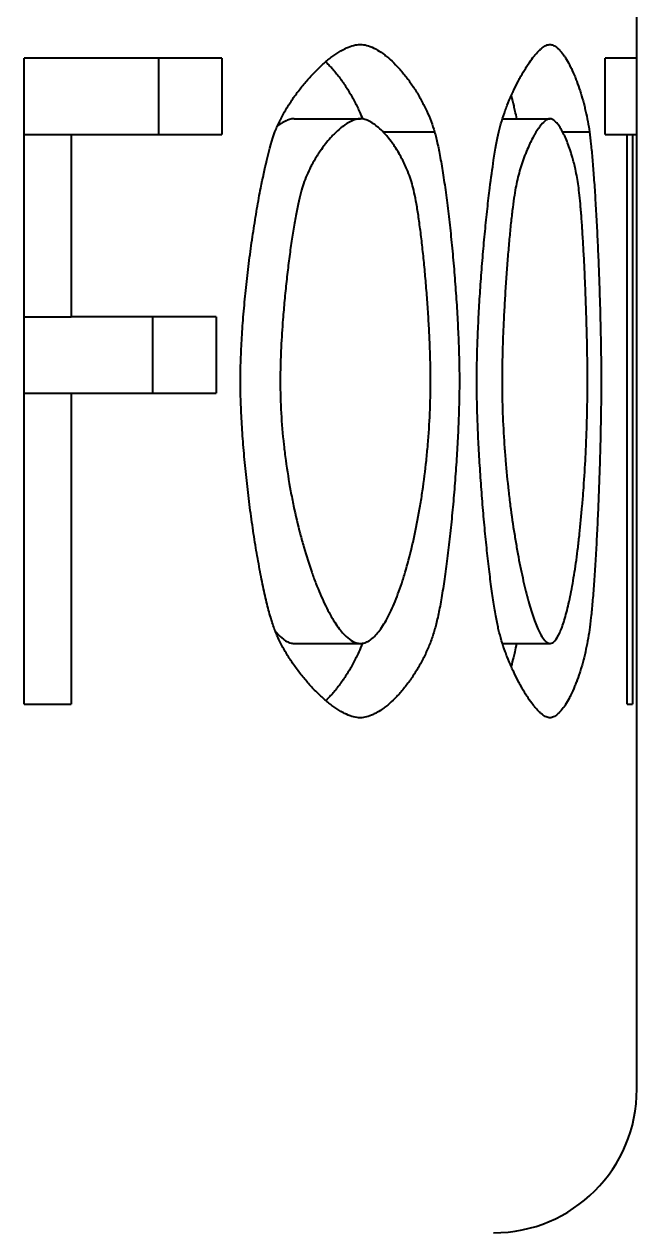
# Model space of a CAD drawing. Header units: millimetres. Extents: x 0 to 51860, y 0 to 5940.
# Drawn here: x 5393.99 to 5402.54, y 3749.37 to 3766.21 of the extents above; entities that cross this region are included whole.
import ezdxf

# ---------------------------------------------------------------- set-up
doc = ezdxf.new("R2010")
doc.units = ezdxf.units.MM
doc.header["$LTSCALE"] = 10
doc.layers.add('가시적인 것(ISO)', color=3, linetype='Continuous', lineweight=40)

msp = doc.modelspace()

# ---------------------------------------------------------------- linework, layer by layer
at = {"layer": '가시적인 것(ISO)'}
for p, q in [((5402.5377, 3765.737), (5402.5377, 3785.3732)), ((5393.9941, 3756.737), (5393.9941, 3765.737)), ((5396.7512, 3765.737), (5393.9941, 3765.737)), ((5395.8663, 3765.737), (5395.8663, 3764.6721)), ((5396.7512, 3765.737), (5396.7512, 3764.6721)), ((5402.0938, 3764.6721), (5402.0938, 3765.737)), ((5402.5377, 3765.737), (5402.0938, 3765.737)), ((5402.5347, 3765.737), (5402.5347, 3764.6721)), ((5402.5377, 3764.6721), (5402.5377, 3765.737)), ((5397.7599, 3764.8909), (5398.6832, 3764.8909)), ((5400.6637, 3764.8909), (5401.3272, 3764.8909)), ((5393.9941, 3764.6721), (5394.6493, 3764.6721)), ((5394.6493, 3764.6721), (5396.7512, 3764.6721)), ((5394.6493, 3764.6721), (5394.6493, 3762.134)), ((5398.9986, 3764.7086), (5399.7176, 3764.7086)), ((5401.5031, 3764.7086), (5401.877, 3764.7086)), ((5402.0938, 3764.6721), (5402.4041, 3764.6721)), ((5402.4041, 3756.737), (5402.4041, 3764.6721)), ((5402.4041, 3764.6721), (5402.477, 3764.6721)), ((5402.477, 3764.6721), (5402.5377, 3764.6721)), ((5402.477, 3764.6721), (5402.477, 3756.737)), ((5402.5377, 3751.3732), (5402.5377, 3764.6721)), ((5393.9941, 3762.134), (5394.6493, 3762.134)), ((5396.6694, 3762.134), (5394.6493, 3762.134)), ((5395.7862, 3762.134), (5395.7862, 3761.0692)), ((5396.6694, 3762.134), (5396.6694, 3761.0692)), ((5393.9941, 3761.0692), (5394.6493, 3761.0692)), ((5394.6493, 3761.0692), (5396.6694, 3761.0692)), ((5394.6493, 3761.0692), (5394.6493, 3756.737)), ((5397.7599, 3757.583), (5398.6832, 3757.583)), ((5400.6638, 3757.583), (5401.3272, 3757.583)), ((5393.9941, 3756.737), (5394.6493, 3756.737)), ((5402.4041, 3756.737), (5402.477, 3756.737))]:
    msp.add_line(p, q, dxfattribs=at)
msp.add_arc((5400.5377, 3751.3732), 2, 270, 0, dxfattribs=at)
for points, knots in [([(5397.4918, 3764.7086), (5397.5109, 3764.7584), (5397.5328, 3764.8084), (5397.5571, 3764.8582), (5397.5814, 3764.908), (5397.608, 3764.9575), (5397.6366, 3765.0065), (5397.6509, 3765.031), (5397.6657, 3765.0553), (5397.6809, 3765.0794), (5397.7114, 3765.1277), (5397.7436, 3765.1752), (5397.7771, 3765.2216), (5397.7938, 3765.2447), (5397.8109, 3765.2676), (5397.8282, 3765.2902), (5397.8629, 3765.3353), (5397.8987, 3765.3791), (5397.9353, 3765.4211), (5397.9535, 3765.4422), (5397.9719, 3765.4628), (5397.9905, 3765.4829), (5398.0276, 3765.5232), (5398.0653, 3765.5616), (5398.103, 3765.5977), (5398.1219, 3765.6158), (5398.1408, 3765.6332), (5398.1597, 3765.6501), (5398.1975, 3765.6839), (5398.2353, 3765.7152), (5398.2726, 3765.7437), (5398.2913, 3765.758), (5398.3099, 3765.7715), (5398.3283, 3765.7843), (5398.3652, 3765.8099), (5398.4015, 3765.8325), (5398.4368, 3765.8517), (5398.4545, 3765.8613), (5398.472, 3765.87), (5398.4892, 3765.8779), (5398.5236, 3765.8936), (5398.5569, 3765.9058), (5398.5889, 3765.914), (5398.6209, 3765.9223), (5398.6515, 3765.9266), (5398.6804, 3765.9266)], [0, 0, 0, 0, 0.0833333, 0.0833333, 0.0833333, 0.1666667, 0.1666667, 0.1666667, 0.2083333, 0.2083333, 0.2083333, 0.2916667, 0.2916667, 0.2916667, 0.3333333, 0.3333333, 0.3333333, 0.4166667, 0.4166667, 0.4166667, 0.4583333, 0.4583333, 0.4583333, 0.5416667, 0.5416667, 0.5416667, 0.5833333, 0.5833333, 0.5833333, 0.6666667, 0.6666667, 0.6666667, 0.7083333, 0.7083333, 0.7083333, 0.7916667, 0.7916667, 0.7916667, 0.8333333, 0.8333333, 0.8333333, 0.9166667, 0.9166667, 0.9166667, 1, 1, 1, 1]), ([(5398.6804, 3765.9266), (5398.7098, 3765.9266), (5398.7406, 3765.9221), (5398.7723, 3765.9136), (5398.8039, 3765.9051), (5398.8365, 3765.8926), (5398.8697, 3765.8764), (5398.8863, 3765.8683), (5398.903, 3765.8593), (5398.9198, 3765.8494), (5398.9535, 3765.8297), (5398.9875, 3765.8065), (5399.0216, 3765.7803), (5399.0387, 3765.7672), (5399.0557, 3765.7534), (5399.0727, 3765.7388), (5399.1068, 3765.7097), (5399.1407, 3765.6778), (5399.1742, 3765.6435), (5399.191, 3765.6263), (5399.2076, 3765.6085), (5399.2241, 3765.5902), (5399.2571, 3765.5536), (5399.2895, 3765.5147), (5399.321, 3765.4741), (5399.3367, 3765.4538), (5399.3523, 3765.433), (5399.3675, 3765.4118), (5399.3981, 3765.3695), (5399.4277, 3765.3256), (5399.4559, 3765.2804), (5399.47, 3765.2579), (5399.4839, 3765.235), (5399.4973, 3765.2119), (5399.5242, 3765.1658), (5399.5497, 3765.1186), (5399.5736, 3765.0709), (5399.5855, 3765.047), (5399.597, 3765.023), (5399.6081, 3764.9989), (5399.6302, 3764.9507), (5399.6506, 3764.9021), (5399.6689, 3764.8536), (5399.6872, 3764.8051), (5399.7035, 3764.7566), (5399.7176, 3764.7086)], [0, 0, 0, 0, 0.0833333, 0.0833333, 0.0833333, 0.1666667, 0.1666667, 0.1666667, 0.2083333, 0.2083333, 0.2083333, 0.2916667, 0.2916667, 0.2916667, 0.3333333, 0.3333333, 0.3333333, 0.4166667, 0.4166667, 0.4166667, 0.4583333, 0.4583333, 0.4583333, 0.5416667, 0.5416667, 0.5416667, 0.5833333, 0.5833333, 0.5833333, 0.6666667, 0.6666667, 0.6666667, 0.7083333, 0.7083333, 0.7083333, 0.7916667, 0.7916667, 0.7916667, 0.8333333, 0.8333333, 0.8333333, 0.9166667, 0.9166667, 0.9166667, 1, 1, 1, 1]), ([(5400.6126, 3764.7086), (5400.6245, 3764.7584), (5400.6383, 3764.8084), (5400.6535, 3764.8582), (5400.6686, 3764.908), (5400.6853, 3764.9575), (5400.703, 3765.0065), (5400.7119, 3765.031), (5400.7211, 3765.0553), (5400.7305, 3765.0794), (5400.7494, 3765.1277), (5400.7693, 3765.1752), (5400.7899, 3765.2216), (5400.8002, 3765.2447), (5400.8107, 3765.2676), (5400.8213, 3765.2902), (5400.8426, 3765.3353), (5400.8645, 3765.3791), (5400.8867, 3765.4211), (5400.8978, 3765.4422), (5400.909, 3765.4628), (5400.9202, 3765.4829), (5400.9427, 3765.5232), (5400.9654, 3765.5616), (5400.988, 3765.5977), (5400.9993, 3765.6158), (5401.0107, 3765.6332), (5401.022, 3765.6501), (5401.0445, 3765.6839), (5401.067, 3765.7152), (5401.089, 3765.7437), (5401.1001, 3765.758), (5401.111, 3765.7715), (5401.1219, 3765.7843), (5401.1436, 3765.8099), (5401.1648, 3765.8325), (5401.1854, 3765.8517), (5401.1957, 3765.8613), (5401.2058, 3765.87), (5401.2158, 3765.8779), (5401.2357, 3765.8936), (5401.255, 3765.9058), (5401.2733, 3765.914), (5401.2916, 3765.9223), (5401.3091, 3765.9266), (5401.3256, 3765.9266)], [0, 0, 0, 0, 0.0833333, 0.0833333, 0.0833333, 0.1666667, 0.1666667, 0.1666667, 0.2083333, 0.2083333, 0.2083333, 0.2916667, 0.2916667, 0.2916667, 0.3333333, 0.3333333, 0.3333333, 0.4166667, 0.4166667, 0.4166667, 0.4583333, 0.4583333, 0.4583333, 0.5416667, 0.5416667, 0.5416667, 0.5833333, 0.5833333, 0.5833333, 0.6666667, 0.6666667, 0.6666667, 0.7083333, 0.7083333, 0.7083333, 0.7916667, 0.7916667, 0.7916667, 0.8333333, 0.8333333, 0.8333333, 0.9166667, 0.9166667, 0.9166667, 1, 1, 1, 1]), ([(5401.3256, 3765.9266), (5401.3423, 3765.9266), (5401.3597, 3765.9221), (5401.3775, 3765.9136), (5401.3953, 3765.9051), (5401.4135, 3765.8926), (5401.432, 3765.8764), (5401.4412, 3765.8683), (5401.4505, 3765.8593), (5401.4598, 3765.8494), (5401.4784, 3765.8297), (5401.4971, 3765.8065), (5401.5157, 3765.7803), (5401.525, 3765.7672), (5401.5343, 3765.7534), (5401.5435, 3765.7388), (5401.562, 3765.7097), (5401.5803, 3765.6778), (5401.5982, 3765.6435), (5401.6072, 3765.6263), (5401.616, 3765.6085), (5401.6248, 3765.5902), (5401.6423, 3765.5536), (5401.6594, 3765.5147), (5401.6759, 3765.4741), (5401.6842, 3765.4538), (5401.6923, 3765.433), (5401.7002, 3765.4118), (5401.7161, 3765.3695), (5401.7314, 3765.3256), (5401.7459, 3765.2804), (5401.7531, 3765.2579), (5401.7602, 3765.235), (5401.767, 3765.2119), (5401.7807, 3765.1658), (5401.7936, 3765.1186), (5401.8056, 3765.0709), (5401.8116, 3765.047), (5401.8174, 3765.023), (5401.8229, 3764.9989), (5401.834, 3764.9507), (5401.8441, 3764.9021), (5401.8531, 3764.8536), (5401.8622, 3764.8051), (5401.8702, 3764.7566), (5401.877, 3764.7086)], [0, 0, 0, 0, 0.0833333, 0.0833333, 0.0833333, 0.1666667, 0.1666667, 0.1666667, 0.2083333, 0.2083333, 0.2083333, 0.2916667, 0.2916667, 0.2916667, 0.3333333, 0.3333333, 0.3333333, 0.4166667, 0.4166667, 0.4166667, 0.4583333, 0.4583333, 0.4583333, 0.5416667, 0.5416667, 0.5416667, 0.5833333, 0.5833333, 0.5833333, 0.6666667, 0.6666667, 0.6666667, 0.7083333, 0.7083333, 0.7083333, 0.7916667, 0.7916667, 0.7916667, 0.8333333, 0.8333333, 0.8333333, 0.9166667, 0.9166667, 0.9166667, 1, 1, 1, 1]), ([(5398.1999, 3765.6851), (5398.2137, 3765.6717), (5398.2274, 3765.6578), (5398.2575, 3765.6263), (5398.2738, 3765.6085), (5398.3223, 3765.5536), (5398.3541, 3765.5147), (5398.4004, 3765.4538), (5398.4156, 3765.433), (5398.4606, 3765.3695), (5398.4895, 3765.3256), (5398.5311, 3765.2579), (5398.5446, 3765.235), (5398.5842, 3765.1658), (5398.6092, 3765.1186), (5398.6442, 3765.047), (5398.6555, 3765.023), (5398.6828, 3764.9623), (5398.6983, 3764.9255), (5398.7126, 3764.8887)], [0.38196135, 0.38196135, 0.38196135, 0.38196135, 0.41666667, 0.41666667, 0.45833333, 0.45833333, 0.54166667, 0.54166667, 0.58333333, 0.58333333, 0.66666667, 0.66666667, 0.70833333, 0.70833333, 0.79166667, 0.79166667, 0.83333333, 0.83333333, 0.8965461, 0.8965461, 0.8965461, 0.8965461]), ([(5400.7837, 3765.2075), (5400.7966, 3765.1627), (5400.8088, 3765.117), (5400.8261, 3765.047), (5400.8317, 3765.023), (5400.8452, 3764.963), (5400.8527, 3764.927), (5400.8597, 3764.8909)], [0.71102195, 0.71102195, 0.71102195, 0.71102195, 0.79166667, 0.79166667, 0.83333333, 0.83333333, 0.89529393, 0.89529393, 0.89529393, 0.89529393]), ([(5397.7599, 3764.8909), (5397.7395, 3764.8909), (5397.697, 3764.8846), (5397.64, 3764.8623), (5397.5827, 3764.8311), (5397.5482, 3764.8076), (5397.5256, 3764.7905)], [0, 0, 0, 0, 0.08333333, 0.16666667, 0.20833333, 0.28510511, 0.28510511, 0.28510511, 0.28510511]), ([(5398.6832, 3764.8909), (5398.6625, 3764.8909), (5398.6407, 3764.8878), (5398.6182, 3764.8818), (5398.5957, 3764.8757), (5398.5725, 3764.8668), (5398.5486, 3764.8552), (5398.5129, 3764.8378), (5398.4759, 3764.8145), (5398.4382, 3764.786), (5398.4257, 3764.7765), (5398.4131, 3764.7665), (5398.4004, 3764.7559), (5398.3751, 3764.7347), (5398.3497, 3764.7113), (5398.3243, 3764.686), (5398.3116, 3764.6734), (5398.2989, 3764.6603), (5398.2862, 3764.6467), (5398.261, 3764.6195), (5398.2358, 3764.5906), (5398.2111, 3764.5601), (5398.1988, 3764.5449), (5398.1865, 3764.5293), (5398.1744, 3764.5133), (5398.1501, 3764.4813), (5398.1264, 3764.4479), (5398.1034, 3764.4133), (5398.0919, 3764.3961), (5398.0806, 3764.3785), (5398.0695, 3764.3606), (5398.0473, 3764.3249), (5398.026, 3764.2882), (5398.0058, 3764.2506), (5397.9957, 3764.2318), (5397.9859, 3764.2128), (5397.9764, 3764.1937), (5397.9574, 3764.1553), (5397.9397, 3764.1163), (5397.9234, 3764.0769), (5397.9071, 3764.0374), (5397.8924, 3763.9975), (5397.8793, 3763.9574)], [0, 0, 0, 0, 0.0833333, 0.0833333, 0.0833333, 0.1666667, 0.1666667, 0.1666667, 0.2916667, 0.2916667, 0.2916667, 0.3333333, 0.3333333, 0.3333333, 0.4166667, 0.4166667, 0.4166667, 0.4583333, 0.4583333, 0.4583333, 0.5416667, 0.5416667, 0.5416667, 0.5833333, 0.5833333, 0.5833333, 0.6666667, 0.6666667, 0.6666667, 0.7083333, 0.7083333, 0.7083333, 0.7916667, 0.7916667, 0.7916667, 0.8333333, 0.8333333, 0.8333333, 0.9166667, 0.9166667, 0.9166667, 1, 1, 1, 1]), ([(5399.4112, 3763.9574), (5399.4009, 3763.9963), (5399.389, 3764.0352), (5399.3756, 3764.0738), (5399.3623, 3764.1124), (5399.3476, 3764.1508), (5399.3316, 3764.1886), (5399.3077, 3764.2453), (5399.281, 3764.3008), (5399.2521, 3764.3542), (5399.2425, 3764.372), (5399.2327, 3764.3896), (5399.2226, 3764.4069), (5399.2025, 3764.4414), (5399.1815, 3764.4749), (5399.1599, 3764.5071), (5399.1491, 3764.5232), (5399.1381, 3764.5389), (5399.127, 3764.5543), (5399.1048, 3764.585), (5399.082, 3764.6142), (5399.0589, 3764.6417), (5399.0474, 3764.6554), (5399.0357, 3764.6688), (5399.024, 3764.6816), (5399.0006, 3764.7072), (5398.977, 3764.731), (5398.9533, 3764.7526), (5398.9415, 3764.7634), (5398.9296, 3764.7737), (5398.9178, 3764.7834), (5398.8942, 3764.8028), (5398.8707, 3764.8199), (5398.8475, 3764.8344), (5398.8358, 3764.8416), (5398.8243, 3764.8482), (5398.8129, 3764.8542), (5398.7901, 3764.8661), (5398.7677, 3764.8753), (5398.746, 3764.8815), (5398.7243, 3764.8877), (5398.7033, 3764.8909), (5398.6832, 3764.8909)], [0, 0, 0, 0, 0.0833333, 0.0833333, 0.0833333, 0.1666667, 0.1666667, 0.1666667, 0.2916667, 0.2916667, 0.2916667, 0.3333333, 0.3333333, 0.3333333, 0.4166667, 0.4166667, 0.4166667, 0.4583333, 0.4583333, 0.4583333, 0.5416667, 0.5416667, 0.5416667, 0.5833333, 0.5833333, 0.5833333, 0.6666667, 0.6666667, 0.6666667, 0.7083333, 0.7083333, 0.7083333, 0.7916667, 0.7916667, 0.7916667, 0.8333333, 0.8333333, 0.8333333, 0.9166667, 0.9166667, 0.9166667, 1, 1, 1, 1]), ([(5401.3272, 3764.8909), (5401.3154, 3764.8909), (5401.303, 3764.8878), (5401.2901, 3764.8818), (5401.2772, 3764.8757), (5401.2639, 3764.8668), (5401.2502, 3764.8552), (5401.2296, 3764.8378), (5401.2081, 3764.8145), (5401.1862, 3764.786), (5401.1789, 3764.7765), (5401.1715, 3764.7665), (5401.1642, 3764.7559), (5401.1494, 3764.7347), (5401.1344, 3764.7113), (5401.1195, 3764.686), (5401.112, 3764.6734), (5401.1045, 3764.6603), (5401.0971, 3764.6467), (5401.0821, 3764.6195), (5401.0673, 3764.5906), (5401.0526, 3764.5601), (5401.0452, 3764.5449), (5401.0379, 3764.5293), (5401.0307, 3764.5133), (5401.0162, 3764.4813), (5401.002, 3764.4479), (5400.9882, 3764.4133), (5400.9813, 3764.3961), (5400.9745, 3764.3785), (5400.9679, 3764.3606), (5400.9545, 3764.3249), (5400.9417, 3764.2882), (5400.9295, 3764.2506), (5400.9234, 3764.2318), (5400.9174, 3764.2128), (5400.9117, 3764.1937), (5400.9002, 3764.1553), (5400.8894, 3764.1163), (5400.8795, 3764.0769), (5400.8696, 3764.0374), (5400.8606, 3763.9975), (5400.8526, 3763.9574)], [0, 0, 0, 0, 0.0833333, 0.0833333, 0.0833333, 0.1666667, 0.1666667, 0.1666667, 0.2916667, 0.2916667, 0.2916667, 0.3333333, 0.3333333, 0.3333333, 0.4166667, 0.4166667, 0.4166667, 0.4583333, 0.4583333, 0.4583333, 0.5416667, 0.5416667, 0.5416667, 0.5833333, 0.5833333, 0.5833333, 0.6666667, 0.6666667, 0.6666667, 0.7083333, 0.7083333, 0.7083333, 0.7916667, 0.7916667, 0.7916667, 0.8333333, 0.8333333, 0.8333333, 0.9166667, 0.9166667, 0.9166667, 1, 1, 1, 1]), ([(5401.7229, 3763.9574), (5401.7175, 3763.9963), (5401.7114, 3764.0352), (5401.7044, 3764.0738), (5401.6975, 3764.1124), (5401.6898, 3764.1508), (5401.6815, 3764.1886), (5401.669, 3764.2453), (5401.6549, 3764.3008), (5401.6397, 3764.3542), (5401.6346, 3764.372), (5401.6294, 3764.3896), (5401.624, 3764.4069), (5401.6133, 3764.4414), (5401.6022, 3764.4749), (5401.5906, 3764.5071), (5401.5848, 3764.5232), (5401.5789, 3764.5389), (5401.5729, 3764.5543), (5401.5609, 3764.585), (5401.5486, 3764.6142), (5401.536, 3764.6417), (5401.5298, 3764.6554), (5401.5234, 3764.6688), (5401.517, 3764.6816), (5401.5043, 3764.7072), (5401.4913, 3764.731), (5401.4783, 3764.7526), (5401.4717, 3764.7634), (5401.4652, 3764.7737), (5401.4587, 3764.7834), (5401.4456, 3764.8028), (5401.4325, 3764.8199), (5401.4196, 3764.8344), (5401.4131, 3764.8416), (5401.4067, 3764.8482), (5401.4003, 3764.8542), (5401.3875, 3764.8661), (5401.3749, 3764.8753), (5401.3627, 3764.8815), (5401.3505, 3764.8877), (5401.3386, 3764.8909), (5401.3272, 3764.8909)], [0, 0, 0, 0, 0.0833333, 0.0833333, 0.0833333, 0.1666667, 0.1666667, 0.1666667, 0.2916667, 0.2916667, 0.2916667, 0.3333333, 0.3333333, 0.3333333, 0.4166667, 0.4166667, 0.4166667, 0.4583333, 0.4583333, 0.4583333, 0.5416667, 0.5416667, 0.5416667, 0.5833333, 0.5833333, 0.5833333, 0.6666667, 0.6666667, 0.6666667, 0.7083333, 0.7083333, 0.7083333, 0.7916667, 0.7916667, 0.7916667, 0.8333333, 0.8333333, 0.8333333, 0.9166667, 0.9166667, 0.9166667, 1, 1, 1, 1]), ([(5397.01, 3761.237), (5397.01, 3761.3312), (5397.0136, 3761.5278), (5397.0261, 3761.7892), (5397.0441, 3762.0586), (5397.0626, 3762.2791), (5397.0902, 3762.5573), (5397.1156, 3762.7804), (5397.1509, 3763.0562), (5397.1817, 3763.2731), (5397.2229, 3763.5357), (5397.2576, 3763.7375), (5397.3118, 3764.0234), (5397.3868, 3764.3709), (5397.4541, 3764.6053), (5397.4918, 3764.7086)], [0, 0, 0, 0, 0.0833333, 0.1666667, 0.2083333, 0.2916667, 0.3333333, 0.4166667, 0.4583333, 0.5416667, 0.5833333, 0.6666667, 0.7083333, 0.8333333, 1, 1, 1, 1]), ([(5399.7176, 3764.7086), (5399.7316, 3764.6588), (5399.7457, 3764.6009), (5399.7598, 3764.5361), (5399.7739, 3764.4713), (5399.788, 3764.3995), (5399.8019, 3764.3218), (5399.8088, 3764.2829), (5399.8157, 3764.2426), (5399.8226, 3764.2009), (5399.8363, 3764.1174), (5399.8498, 3764.0286), (5399.863, 3763.9354), (5399.8696, 3763.8887), (5399.8761, 3763.841), (5399.8825, 3763.7923), (5399.8953, 3763.695), (5399.9078, 3763.5937), (5399.9197, 3763.4896), (5399.9257, 3763.4375), (5399.9315, 3763.3847), (5399.9373, 3763.3314), (5399.9487, 3763.2247), (5399.9596, 3763.1156), (5399.9698, 3763.0053), (5399.975, 3762.9501), (5399.9799, 3762.8946), (5399.9847, 3762.8389), (5399.9943, 3762.7275), (5400.0032, 3762.6153), (5400.0112, 3762.5033), (5400.0153, 3762.4473), (5400.0191, 3762.3914), (5400.0227, 3762.3357), (5400.03, 3762.2242), (5400.0364, 3762.1135), (5400.0418, 3762.0045), (5400.0445, 3761.9501), (5400.047, 3761.896), (5400.0492, 3761.8426), (5400.0537, 3761.7357), (5400.0572, 3761.6311), (5400.0595, 3761.5298), (5400.0618, 3761.4285), (5400.0631, 3761.3306), (5400.0631, 3761.237)], [0, 0, 0, 0, 0.0833333, 0.0833333, 0.0833333, 0.1666667, 0.1666667, 0.1666667, 0.2083333, 0.2083333, 0.2083333, 0.2916667, 0.2916667, 0.2916667, 0.3333333, 0.3333333, 0.3333333, 0.4166667, 0.4166667, 0.4166667, 0.4583333, 0.4583333, 0.4583333, 0.5416667, 0.5416667, 0.5416667, 0.5833333, 0.5833333, 0.5833333, 0.6666667, 0.6666667, 0.6666667, 0.7083333, 0.7083333, 0.7083333, 0.7916667, 0.7916667, 0.7916667, 0.8333333, 0.8333333, 0.8333333, 0.9166667, 0.9166667, 0.9166667, 1, 1, 1, 1]), ([(5400.3056, 3761.237), (5400.3056, 3761.3312), (5400.3079, 3761.5278), (5400.316, 3761.7892), (5400.3276, 3762.0586), (5400.3395, 3762.2791), (5400.3572, 3762.5573), (5400.3736, 3762.7804), (5400.3963, 3763.0562), (5400.416, 3763.2731), (5400.4423, 3763.5357), (5400.4645, 3763.7375), (5400.4989, 3764.0234), (5400.5465, 3764.3709), (5400.5889, 3764.6053), (5400.6126, 3764.7086)], [0, 0, 0, 0, 0.0833333, 0.1666667, 0.2083333, 0.2916667, 0.3333333, 0.4166667, 0.4583333, 0.5416667, 0.5833333, 0.6666667, 0.7083333, 0.8333333, 1, 1, 1, 1]), ([(5401.877, 3764.7086), (5401.8839, 3764.6588), (5401.8908, 3764.6009), (5401.8976, 3764.5361), (5401.9045, 3764.4713), (5401.9113, 3764.3995), (5401.918, 3764.3218), (5401.9213, 3764.2829), (5401.9246, 3764.2426), (5401.9279, 3764.2009), (5401.9345, 3764.1174), (5401.9409, 3764.0286), (5401.9472, 3763.9354), (5401.9503, 3763.8887), (5401.9534, 3763.841), (5401.9564, 3763.7923), (5401.9625, 3763.695), (5401.9683, 3763.5937), (5401.9739, 3763.4896), (5401.9767, 3763.4375), (5401.9795, 3763.3847), (5401.9821, 3763.3314), (5401.9875, 3763.2247), (5401.9925, 3763.1156), (5401.9973, 3763.0053), (5401.9997, 3762.9501), (5402.002, 3762.8946), (5402.0042, 3762.8389), (5402.0086, 3762.7275), (5402.0127, 3762.6153), (5402.0164, 3762.5033), (5402.0182, 3762.4473), (5402.02, 3762.3914), (5402.0217, 3762.3357), (5402.025, 3762.2242), (5402.0279, 3762.1135), (5402.0304, 3762.0045), (5402.0316, 3761.9501), (5402.0327, 3761.896), (5402.0338, 3761.8426), (5402.0358, 3761.7357), (5402.0373, 3761.6311), (5402.0384, 3761.5298), (5402.0395, 3761.4285), (5402.04, 3761.3306), (5402.04, 3761.237)], [0, 0, 0, 0, 0.0833333, 0.0833333, 0.0833333, 0.1666667, 0.1666667, 0.1666667, 0.2083333, 0.2083333, 0.2083333, 0.2916667, 0.2916667, 0.2916667, 0.3333333, 0.3333333, 0.3333333, 0.4166667, 0.4166667, 0.4166667, 0.4583333, 0.4583333, 0.4583333, 0.5416667, 0.5416667, 0.5416667, 0.5833333, 0.5833333, 0.5833333, 0.6666667, 0.6666667, 0.6666667, 0.7083333, 0.7083333, 0.7083333, 0.7916667, 0.7916667, 0.7916667, 0.8333333, 0.8333333, 0.8333333, 0.9166667, 0.9166667, 0.9166667, 1, 1, 1, 1]), ([(5397.8793, 3763.9574), (5397.8668, 3763.9191), (5397.8542, 3763.8744), (5397.8416, 3763.824), (5397.829, 3763.7737), (5397.8164, 3763.7178), (5397.8039, 3763.6571), (5397.7977, 3763.6268), (5397.7915, 3763.5952), (5397.7853, 3763.5626), (5397.773, 3763.4973), (5397.7608, 3763.4277), (5397.7489, 3763.3546), (5397.7429, 3763.318), (5397.737, 3763.2806), (5397.7312, 3763.2424), (5397.7195, 3763.1659), (5397.7082, 3763.0864), (5397.6973, 3763.0045), (5397.6918, 3762.9636), (5397.6865, 3762.9221), (5397.6812, 3762.8802), (5397.6708, 3762.7963), (5397.6608, 3762.7105), (5397.6513, 3762.6238), (5397.6466, 3762.5804), (5397.642, 3762.5367), (5397.6376, 3762.4929), (5397.6288, 3762.4053), (5397.6205, 3762.3171), (5397.613, 3762.2291), (5397.6093, 3762.1851), (5397.6057, 3762.1412), (5397.6024, 3762.0974), (5397.5923, 3761.9661), (5397.5839, 3761.8361), (5397.5777, 3761.7105), (5397.5693, 3761.5429), (5397.5648, 3761.3828), (5397.5648, 3761.237)], [0, 0, 0, 0, 0.0833333, 0.0833333, 0.0833333, 0.1666667, 0.1666667, 0.1666667, 0.2083333, 0.2083333, 0.2083333, 0.2916667, 0.2916667, 0.2916667, 0.3333333, 0.3333333, 0.3333333, 0.4166667, 0.4166667, 0.4166667, 0.4583333, 0.4583333, 0.4583333, 0.5416667, 0.5416667, 0.5416667, 0.5833333, 0.5833333, 0.5833333, 0.6666667, 0.6666667, 0.6666667, 0.7083333, 0.7083333, 0.7083333, 0.8333333, 0.8333333, 0.8333333, 1, 1, 1, 1]), ([(5399.6619, 3761.237), (5399.6619, 3761.3111), (5399.661, 3761.3886), (5399.6593, 3761.4688), (5399.6576, 3761.5489), (5399.6551, 3761.6316), (5399.6518, 3761.716), (5399.6502, 3761.7582), (5399.6484, 3761.8009), (5399.6464, 3761.8439), (5399.6424, 3761.9299), (5399.6377, 3762.0173), (5399.6324, 3762.1051), (5399.6298, 3762.1491), (5399.627, 3762.1931), (5399.624, 3762.2372), (5399.6182, 3762.3254), (5399.6117, 3762.4137), (5399.6047, 3762.5013), (5399.6012, 3762.5452), (5399.5976, 3762.5888), (5399.5939, 3762.6321), (5399.5864, 3762.7188), (5399.5785, 3762.8044), (5399.5702, 3762.8881), (5399.566, 3762.9299), (5399.5618, 3762.9713), (5399.5574, 3763.0121), (5399.5488, 3763.0936), (5399.5397, 3763.1728), (5399.5304, 3763.2488), (5399.5258, 3763.2869), (5399.5211, 3763.3241), (5399.5163, 3763.3604), (5399.5068, 3763.4331), (5399.497, 3763.5022), (5399.4871, 3763.5669), (5399.4821, 3763.5993), (5399.4771, 3763.6306), (5399.4721, 3763.6606), (5399.4621, 3763.7208), (5399.4519, 3763.7761), (5399.4417, 3763.8259), (5399.4316, 3763.8756), (5399.4214, 3763.9197), (5399.4112, 3763.9574)], [0, 0, 0, 0, 0.0833333, 0.0833333, 0.0833333, 0.1666667, 0.1666667, 0.1666667, 0.2083333, 0.2083333, 0.2083333, 0.2916667, 0.2916667, 0.2916667, 0.3333333, 0.3333333, 0.3333333, 0.4166667, 0.4166667, 0.4166667, 0.4583333, 0.4583333, 0.4583333, 0.5416667, 0.5416667, 0.5416667, 0.5833333, 0.5833333, 0.5833333, 0.6666667, 0.6666667, 0.6666667, 0.7083333, 0.7083333, 0.7083333, 0.7916667, 0.7916667, 0.7916667, 0.8333333, 0.8333333, 0.8333333, 0.9166667, 0.9166667, 0.9166667, 1, 1, 1, 1]), ([(5400.8526, 3763.9574), (5400.8449, 3763.9191), (5400.8372, 3763.8744), (5400.8295, 3763.824), (5400.8218, 3763.7737), (5400.8141, 3763.7178), (5400.8064, 3763.6571), (5400.8026, 3763.6268), (5400.7988, 3763.5952), (5400.795, 3763.5626), (5400.7874, 3763.4973), (5400.7799, 3763.4277), (5400.7725, 3763.3546), (5400.7688, 3763.318), (5400.7652, 3763.2806), (5400.7616, 3763.2424), (5400.7544, 3763.1659), (5400.7474, 3763.0864), (5400.7407, 3763.0045), (5400.7373, 3762.9636), (5400.734, 3762.9221), (5400.7307, 3762.8802), (5400.7242, 3762.7963), (5400.718, 3762.7105), (5400.7122, 3762.6238), (5400.7092, 3762.5804), (5400.7064, 3762.5367), (5400.7036, 3762.4929), (5400.6981, 3762.4053), (5400.693, 3762.3171), (5400.6884, 3762.2291), (5400.686, 3762.1851), (5400.6838, 3762.1412), (5400.6817, 3762.0974), (5400.6754, 3761.9661), (5400.6702, 3761.8361), (5400.6663, 3761.7105), (5400.6611, 3761.5429), (5400.6583, 3761.3828), (5400.6583, 3761.237)], [0, 0, 0, 0, 0.0833333, 0.0833333, 0.0833333, 0.1666667, 0.1666667, 0.1666667, 0.2083333, 0.2083333, 0.2083333, 0.2916667, 0.2916667, 0.2916667, 0.3333333, 0.3333333, 0.3333333, 0.4166667, 0.4166667, 0.4166667, 0.4583333, 0.4583333, 0.4583333, 0.5416667, 0.5416667, 0.5416667, 0.5833333, 0.5833333, 0.5833333, 0.6666667, 0.6666667, 0.6666667, 0.7083333, 0.7083333, 0.7083333, 0.8333333, 0.8333333, 0.8333333, 1, 1, 1, 1]), ([(5401.8497, 3761.237), (5401.8497, 3761.3111), (5401.8492, 3761.3886), (5401.8484, 3761.4688), (5401.8475, 3761.5489), (5401.8463, 3761.6316), (5401.8447, 3761.716), (5401.8439, 3761.7582), (5401.843, 3761.8009), (5401.842, 3761.8439), (5401.84, 3761.9299), (5401.8377, 3762.0173), (5401.8351, 3762.1051), (5401.8337, 3762.1491), (5401.8323, 3762.1931), (5401.8309, 3762.2372), (5401.8279, 3762.3254), (5401.8247, 3762.4137), (5401.8212, 3762.5013), (5401.8195, 3762.5452), (5401.8177, 3762.5888), (5401.8158, 3762.6321), (5401.8121, 3762.7188), (5401.8081, 3762.8044), (5401.8039, 3762.8881), (5401.8018, 3762.9299), (5401.7997, 3762.9713), (5401.7975, 3763.0121), (5401.7931, 3763.0936), (5401.7886, 3763.1728), (5401.7839, 3763.2488), (5401.7815, 3763.2869), (5401.7791, 3763.3241), (5401.7767, 3763.3604), (5401.7718, 3763.4331), (5401.7669, 3763.5022), (5401.7618, 3763.5669), (5401.7593, 3763.5993), (5401.7567, 3763.6306), (5401.7542, 3763.6606), (5401.749, 3763.7208), (5401.7438, 3763.7761), (5401.7386, 3763.8259), (5401.7334, 3763.8756), (5401.7281, 3763.9197), (5401.7229, 3763.9574)], [0, 0, 0, 0, 0.0833333, 0.0833333, 0.0833333, 0.1666667, 0.1666667, 0.1666667, 0.2083333, 0.2083333, 0.2083333, 0.2916667, 0.2916667, 0.2916667, 0.3333333, 0.3333333, 0.3333333, 0.4166667, 0.4166667, 0.4166667, 0.4583333, 0.4583333, 0.4583333, 0.5416667, 0.5416667, 0.5416667, 0.5833333, 0.5833333, 0.5833333, 0.6666667, 0.6666667, 0.6666667, 0.7083333, 0.7083333, 0.7083333, 0.7916667, 0.7916667, 0.7916667, 0.8333333, 0.8333333, 0.8333333, 0.9166667, 0.9166667, 0.9166667, 1, 1, 1, 1]), ([(5397.4886, 3757.7726), (5397.4697, 3757.8225), (5397.4507, 3757.8803), (5397.4317, 3757.9452), (5397.4127, 3758.0101), (5397.3937, 3758.082), (5397.3748, 3758.1599), (5397.3653, 3758.1988), (5397.3559, 3758.2393), (5397.3465, 3758.281), (5397.3278, 3758.3646), (5397.3093, 3758.4536), (5397.2912, 3758.547), (5397.2822, 3758.5937), (5397.2732, 3758.6415), (5397.2643, 3758.6902), (5397.2466, 3758.7877), (5397.2294, 3758.8891), (5397.2128, 3758.9933), (5397.2044, 3759.0454), (5397.1963, 3759.0982), (5397.1883, 3759.1516), (5397.1723, 3759.2584), (5397.157, 3759.3674), (5397.1426, 3759.4777), (5397.1354, 3759.5329), (5397.1284, 3759.5883), (5397.1216, 3759.644), (5397.1081, 3759.7553), (5397.0955, 3759.8673), (5397.0841, 3759.979), (5397.0783, 3760.0348), (5397.0729, 3760.0906), (5397.0677, 3760.1462), (5397.0574, 3760.2573), (5397.0482, 3760.3675), (5397.0405, 3760.4759), (5397.0366, 3760.5301), (5397.033, 3760.5838), (5397.0298, 3760.6369), (5397.0234, 3760.7432), (5397.0185, 3760.847), (5397.0151, 3760.9473), (5397.0118, 3761.0477), (5397.01, 3761.1446), (5397.01, 3761.237)], [0, 0, 0, 0, 0.0833333, 0.0833333, 0.0833333, 0.1666667, 0.1666667, 0.1666667, 0.2083333, 0.2083333, 0.2083333, 0.2916667, 0.2916667, 0.2916667, 0.3333333, 0.3333333, 0.3333333, 0.4166667, 0.4166667, 0.4166667, 0.4583333, 0.4583333, 0.4583333, 0.5416667, 0.5416667, 0.5416667, 0.5833333, 0.5833333, 0.5833333, 0.6666667, 0.6666667, 0.6666667, 0.7083333, 0.7083333, 0.7083333, 0.7916667, 0.7916667, 0.7916667, 0.8333333, 0.8333333, 0.8333333, 0.9166667, 0.9166667, 0.9166667, 1, 1, 1, 1]), ([(5397.5648, 3761.237), (5397.5648, 3761.0893), (5397.5693, 3760.9408), (5397.5778, 3760.7928), (5397.5863, 3760.6447), (5397.5988, 3760.497), (5397.6149, 3760.3509), (5397.623, 3760.2779), (5397.6319, 3760.2052), (5397.6417, 3760.133), (5397.6613, 3759.9888), (5397.6841, 3759.8466), (5397.7098, 3759.7077), (5397.7227, 3759.6382), (5397.7362, 3759.5696), (5397.7504, 3759.5019), (5397.7788, 3759.3666), (5397.8098, 3759.2351), (5397.8428, 3759.1087), (5397.8593, 3759.0454), (5397.8764, 3758.9834), (5397.8939, 3758.9228), (5397.9289, 3758.8016), (5397.9657, 3758.686), (5398.0039, 3758.5771), (5398.023, 3758.5227), (5398.0425, 3758.4699), (5398.0622, 3758.419), (5398.1017, 3758.3171), (5398.1422, 3758.2226), (5398.1835, 3758.1365), (5398.2041, 3758.0934), (5398.2249, 3758.0525), (5398.2458, 3758.0138), (5398.2876, 3757.9364), (5398.3298, 3757.8681), (5398.3721, 3757.81), (5398.3932, 3757.7809), (5398.4143, 3757.7544), (5398.4354, 3757.7306), (5398.4671, 3757.6948), (5398.4986, 3757.6651), (5398.5299, 3757.642), (5398.5611, 3757.6188), (5398.5921, 3757.6022), (5398.6227, 3757.5926), (5398.6431, 3757.5863), (5398.6633, 3757.583), (5398.6832, 3757.583)], [0, 0, 0, 0, 0.0833333, 0.0833333, 0.0833333, 0.1666667, 0.1666667, 0.1666667, 0.2083333, 0.2083333, 0.2083333, 0.2916667, 0.2916667, 0.2916667, 0.3333333, 0.3333333, 0.3333333, 0.4166667, 0.4166667, 0.4166667, 0.4583333, 0.4583333, 0.4583333, 0.5416667, 0.5416667, 0.5416667, 0.5833333, 0.5833333, 0.5833333, 0.6666667, 0.6666667, 0.6666667, 0.7083333, 0.7083333, 0.7083333, 0.7916667, 0.7916667, 0.7916667, 0.8333333, 0.8333333, 0.8333333, 0.8958333, 0.8958333, 0.8958333, 0.9583333, 0.9583333, 0.9583333, 1, 1, 1, 1]), ([(5398.6832, 3757.583), (5398.7032, 3757.583), (5398.7232, 3757.5863), (5398.7433, 3757.5926), (5398.7634, 3757.599), (5398.7835, 3757.6085), (5398.8035, 3757.621), (5398.8437, 3757.646), (5398.8838, 3757.6829), (5398.9234, 3757.7306), (5398.9432, 3757.7544), (5398.9629, 3757.7809), (5398.9825, 3757.81), (5399.0216, 3757.8681), (5399.06, 3757.9364), (5399.0975, 3758.0138), (5399.1163, 3758.0525), (5399.1348, 3758.0934), (5399.153, 3758.1365), (5399.1894, 3758.2226), (5399.2248, 3758.3171), (5399.2586, 3758.419), (5399.2756, 3758.4699), (5399.2921, 3758.5227), (5399.3083, 3758.5771), (5399.3407, 3758.686), (5399.3714, 3758.8016), (5399.4003, 3758.9228), (5399.4148, 3758.9834), (5399.4288, 3759.0454), (5399.4422, 3759.1087), (5399.4692, 3759.2351), (5399.4941, 3759.3666), (5399.5168, 3759.5019), (5399.5281, 3759.5696), (5399.5389, 3759.6382), (5399.5491, 3759.7077), (5399.5694, 3759.8466), (5399.5873, 3759.9888), (5399.6025, 3760.133), (5399.6101, 3760.2052), (5399.6171, 3760.2779), (5399.6233, 3760.3509), (5399.6358, 3760.497), (5399.6454, 3760.6447), (5399.6519, 3760.7928), (5399.6585, 3760.9408), (5399.6619, 3761.0893), (5399.6619, 3761.237)], [0, 0, 0, 0, 0.0416667, 0.0416667, 0.0416667, 0.0833333, 0.0833333, 0.0833333, 0.1666667, 0.1666667, 0.1666667, 0.2083333, 0.2083333, 0.2083333, 0.2916667, 0.2916667, 0.2916667, 0.3333333, 0.3333333, 0.3333333, 0.4166667, 0.4166667, 0.4166667, 0.4583333, 0.4583333, 0.4583333, 0.5416667, 0.5416667, 0.5416667, 0.5833333, 0.5833333, 0.5833333, 0.6666667, 0.6666667, 0.6666667, 0.7083333, 0.7083333, 0.7083333, 0.7916667, 0.7916667, 0.7916667, 0.8333333, 0.8333333, 0.8333333, 0.9166667, 0.9166667, 0.9166667, 1, 1, 1, 1]), ([(5400.0631, 3761.237), (5400.0631, 3761.1458), (5400.0619, 3761.0499), (5400.0596, 3760.9504), (5400.0573, 3760.8509), (5400.0539, 3760.7477), (5400.0496, 3760.642), (5400.0474, 3760.5891), (5400.0449, 3760.5356), (5400.0423, 3760.4816), (5400.0369, 3760.3736), (5400.0307, 3760.2636), (5400.0235, 3760.1526), (5400.02, 3760.0971), (5400.0162, 3760.0413), (5400.0122, 3759.9855), (5400.0043, 3759.8738), (5399.9955, 3759.7617), (5399.9861, 3759.6502), (5399.9814, 3759.5945), (5399.9765, 3759.5389), (5399.9714, 3759.4836), (5399.9613, 3759.3731), (5399.9505, 3759.2637), (5399.9391, 3759.1566), (5399.9334, 3759.103), (5399.9276, 3759.05), (5399.9217, 3758.9978), (5399.9098, 3758.8932), (5399.8974, 3758.7914), (5399.8846, 3758.6935), (5399.8782, 3758.6445), (5399.8717, 3758.5965), (5399.8651, 3758.5496), (5399.8518, 3758.4558), (5399.8383, 3758.3665), (5399.8245, 3758.2825), (5399.8175, 3758.2406), (5399.8106, 3758.2), (5399.8035, 3758.1609), (5399.7895, 3758.0827), (5399.7752, 3758.0106), (5399.7608, 3757.9455), (5399.7465, 3757.8804), (5399.732, 3757.8225), (5399.7176, 3757.7726)], [0, 0, 0, 0, 0.0833333, 0.0833333, 0.0833333, 0.1666667, 0.1666667, 0.1666667, 0.2083333, 0.2083333, 0.2083333, 0.2916667, 0.2916667, 0.2916667, 0.3333333, 0.3333333, 0.3333333, 0.4166667, 0.4166667, 0.4166667, 0.4583333, 0.4583333, 0.4583333, 0.5416667, 0.5416667, 0.5416667, 0.5833333, 0.5833333, 0.5833333, 0.6666667, 0.6666667, 0.6666667, 0.7083333, 0.7083333, 0.7083333, 0.7916667, 0.7916667, 0.7916667, 0.8333333, 0.8333333, 0.8333333, 0.9166667, 0.9166667, 0.9166667, 1, 1, 1, 1]), ([(5400.6106, 3757.7726), (5400.5987, 3757.8225), (5400.5868, 3757.8803), (5400.5748, 3757.9452), (5400.5628, 3758.0101), (5400.5508, 3758.082), (5400.5388, 3758.1599), (5400.5328, 3758.1988), (5400.5269, 3758.2393), (5400.521, 3758.281), (5400.5091, 3758.3646), (5400.4974, 3758.4536), (5400.4858, 3758.547), (5400.4801, 3758.5937), (5400.4744, 3758.6415), (5400.4687, 3758.6902), (5400.4575, 3758.7877), (5400.4465, 3758.8891), (5400.4358, 3758.9933), (5400.4305, 3759.0454), (5400.4253, 3759.0982), (5400.4202, 3759.1516), (5400.41, 3759.2584), (5400.4002, 3759.3674), (5400.3909, 3759.4777), (5400.3863, 3759.5329), (5400.3818, 3759.5883), (5400.3775, 3759.644), (5400.3688, 3759.7553), (5400.3607, 3759.8673), (5400.3533, 3759.979), (5400.3496, 3760.0348), (5400.3461, 3760.0906), (5400.3428, 3760.1462), (5400.3361, 3760.2573), (5400.3302, 3760.3675), (5400.3252, 3760.4759), (5400.3227, 3760.5301), (5400.3204, 3760.5838), (5400.3184, 3760.6369), (5400.3142, 3760.7432), (5400.311, 3760.847), (5400.3089, 3760.9473), (5400.3067, 3761.0477), (5400.3056, 3761.1446), (5400.3056, 3761.237)], [0, 0, 0, 0, 0.0833333, 0.0833333, 0.0833333, 0.1666667, 0.1666667, 0.1666667, 0.2083333, 0.2083333, 0.2083333, 0.2916667, 0.2916667, 0.2916667, 0.3333333, 0.3333333, 0.3333333, 0.4166667, 0.4166667, 0.4166667, 0.4583333, 0.4583333, 0.4583333, 0.5416667, 0.5416667, 0.5416667, 0.5833333, 0.5833333, 0.5833333, 0.6666667, 0.6666667, 0.6666667, 0.7083333, 0.7083333, 0.7083333, 0.7916667, 0.7916667, 0.7916667, 0.8333333, 0.8333333, 0.8333333, 0.9166667, 0.9166667, 0.9166667, 1, 1, 1, 1]), ([(5400.6583, 3761.237), (5400.6583, 3761.0893), (5400.6611, 3760.9408), (5400.6664, 3760.7928), (5400.6717, 3760.6447), (5400.6795, 3760.497), (5400.6895, 3760.3509), (5400.6946, 3760.2779), (5400.7001, 3760.2052), (5400.7062, 3760.133), (5400.7183, 3759.9888), (5400.7325, 3759.8466), (5400.7484, 3759.7077), (5400.7564, 3759.6382), (5400.7647, 3759.5696), (5400.7735, 3759.5019), (5400.791, 3759.3666), (5400.81, 3759.2351), (5400.8303, 3759.1087), (5400.8404, 3759.0454), (5400.8508, 3758.9834), (5400.8615, 3758.9228), (5400.8828, 3758.8016), (5400.9052, 3758.686), (5400.9283, 3758.5771), (5400.9399, 3758.5227), (5400.9516, 3758.4699), (5400.9635, 3758.419), (5400.9872, 3758.3171), (5401.0115, 3758.2226), (5401.0361, 3758.1365), (5401.0484, 3758.0934), (5401.0607, 3758.0525), (5401.0731, 3758.0138), (5401.0979, 3757.9364), (5401.1228, 3757.8681), (5401.1476, 3757.81), (5401.1599, 3757.7809), (5401.1723, 3757.7544), (5401.1846, 3757.7306), (5401.203, 3757.6948), (5401.2213, 3757.6651), (5401.2393, 3757.642), (5401.2574, 3757.6188), (5401.2752, 3757.6022), (5401.2927, 3757.5926), (5401.3043, 3757.5863), (5401.3158, 3757.583), (5401.3272, 3757.583)], [0, 0, 0, 0, 0.0833333, 0.0833333, 0.0833333, 0.1666667, 0.1666667, 0.1666667, 0.2083333, 0.2083333, 0.2083333, 0.2916667, 0.2916667, 0.2916667, 0.3333333, 0.3333333, 0.3333333, 0.4166667, 0.4166667, 0.4166667, 0.4583333, 0.4583333, 0.4583333, 0.5416667, 0.5416667, 0.5416667, 0.5833333, 0.5833333, 0.5833333, 0.6666667, 0.6666667, 0.6666667, 0.7083333, 0.7083333, 0.7083333, 0.7916667, 0.7916667, 0.7916667, 0.8333333, 0.8333333, 0.8333333, 0.8958333, 0.8958333, 0.8958333, 0.9583333, 0.9583333, 0.9583333, 1, 1, 1, 1]), ([(5401.3272, 3757.583), (5401.3385, 3757.583), (5401.3498, 3757.5863), (5401.3612, 3757.5926), (5401.3725, 3757.599), (5401.3838, 3757.6085), (5401.395, 3757.621), (5401.4176, 3757.646), (5401.4399, 3757.6829), (5401.4618, 3757.7306), (5401.4727, 3757.7544), (5401.4836, 3757.7809), (5401.4943, 3757.81), (5401.5158, 3757.8681), (5401.5367, 3757.9364), (5401.557, 3758.0138), (5401.5671, 3758.0525), (5401.5771, 3758.0934), (5401.5868, 3758.1365), (5401.6064, 3758.2226), (5401.6252, 3758.3171), (5401.6431, 3758.419), (5401.6521, 3758.4699), (5401.6608, 3758.5227), (5401.6693, 3758.5771), (5401.6863, 3758.686), (5401.7023, 3758.8016), (5401.7172, 3758.9228), (5401.7247, 3758.9834), (5401.7319, 3759.0454), (5401.7389, 3759.1087), (5401.7527, 3759.2351), (5401.7654, 3759.3666), (5401.7769, 3759.5019), (5401.7827, 3759.5696), (5401.7881, 3759.6382), (5401.7933, 3759.7077), (5401.8035, 3759.8466), (5401.8125, 3759.9888), (5401.8201, 3760.133), (5401.8239, 3760.2052), (5401.8274, 3760.2779), (5401.8305, 3760.3509), (5401.8367, 3760.497), (5401.8415, 3760.6447), (5401.8447, 3760.7928), (5401.848, 3760.9408), (5401.8497, 3761.0893), (5401.8497, 3761.237)], [0, 0, 0, 0, 0.0416667, 0.0416667, 0.0416667, 0.0833333, 0.0833333, 0.0833333, 0.1666667, 0.1666667, 0.1666667, 0.2083333, 0.2083333, 0.2083333, 0.2916667, 0.2916667, 0.2916667, 0.3333333, 0.3333333, 0.3333333, 0.4166667, 0.4166667, 0.4166667, 0.4583333, 0.4583333, 0.4583333, 0.5416667, 0.5416667, 0.5416667, 0.5833333, 0.5833333, 0.5833333, 0.6666667, 0.6666667, 0.6666667, 0.7083333, 0.7083333, 0.7083333, 0.7916667, 0.7916667, 0.7916667, 0.8333333, 0.8333333, 0.8333333, 0.9166667, 0.9166667, 0.9166667, 1, 1, 1, 1]), ([(5402.04, 3761.237), (5402.04, 3761.1458), (5402.0395, 3761.0499), (5402.0384, 3760.9504), (5402.0374, 3760.8509), (5402.0359, 3760.7477), (5402.0339, 3760.642), (5402.0329, 3760.5891), (5402.0318, 3760.5356), (5402.0306, 3760.4816), (5402.0282, 3760.3736), (5402.0253, 3760.2636), (5402.022, 3760.1526), (5402.0204, 3760.0971), (5402.0187, 3760.0413), (5402.0169, 3759.9855), (5402.0132, 3759.8738), (5402.0092, 3759.7617), (5402.0048, 3759.6502), (5402.0026, 3759.5945), (5402.0004, 3759.5389), (5401.998, 3759.4836), (5401.9933, 3759.3731), (5401.9883, 3759.2637), (5401.983, 3759.1566), (5401.9804, 3759.103), (5401.9776, 3759.05), (5401.9749, 3758.9978), (5401.9693, 3758.8932), (5401.9634, 3758.7914), (5401.9574, 3758.6935), (5401.9544, 3758.6445), (5401.9513, 3758.5965), (5401.9481, 3758.5496), (5401.9419, 3758.4558), (5401.9354, 3758.3665), (5401.9288, 3758.2825), (5401.9255, 3758.2406), (5401.9221, 3758.2), (5401.9188, 3758.1609), (5401.912, 3758.0827), (5401.9051, 3758.0106), (5401.8981, 3757.9455), (5401.8912, 3757.8804), (5401.8841, 3757.8225), (5401.877, 3757.7726)], [0, 0, 0, 0, 0.0833333, 0.0833333, 0.0833333, 0.1666667, 0.1666667, 0.1666667, 0.2083333, 0.2083333, 0.2083333, 0.2916667, 0.2916667, 0.2916667, 0.3333333, 0.3333333, 0.3333333, 0.4166667, 0.4166667, 0.4166667, 0.4583333, 0.4583333, 0.4583333, 0.5416667, 0.5416667, 0.5416667, 0.5833333, 0.5833333, 0.5833333, 0.6666667, 0.6666667, 0.6666667, 0.7083333, 0.7083333, 0.7083333, 0.7916667, 0.7916667, 0.7916667, 0.8333333, 0.8333333, 0.8333333, 0.9166667, 0.9166667, 0.9166667, 1, 1, 1, 1]), ([(5398.6804, 3756.5473), (5398.6512, 3756.5473), (5398.6204, 3756.5516), (5398.5883, 3756.5599), (5398.5562, 3756.5681), (5398.5227, 3756.5803), (5398.4882, 3756.5961), (5398.4709, 3756.6039), (5398.4534, 3756.6127), (5398.4357, 3756.6223), (5398.4002, 3756.6415), (5398.3639, 3756.6642), (5398.327, 3756.6898), (5398.3085, 3756.7026), (5398.2899, 3756.7162), (5398.2712, 3756.7305), (5398.2339, 3756.759), (5398.1961, 3756.7904), (5398.1583, 3756.8243), (5398.1393, 3756.8412), (5398.1204, 3756.8588), (5398.1015, 3756.8769), (5398.0638, 3756.9132), (5398.0261, 3756.9517), (5397.989, 3756.9922), (5397.9704, 3757.0124), (5397.952, 3757.0331), (5397.9337, 3757.0542), (5397.8972, 3757.0965), (5397.8614, 3757.1405), (5397.8266, 3757.1859), (5397.8093, 3757.2086), (5397.7922, 3757.2316), (5397.7754, 3757.255), (5397.7418, 3757.3016), (5397.7096, 3757.3495), (5397.6791, 3757.3981), (5397.6638, 3757.4224), (5397.649, 3757.447), (5397.6346, 3757.4717), (5397.6059, 3757.521), (5397.5791, 3757.5711), (5397.5546, 3757.6213), (5397.5301, 3757.6716), (5397.508, 3757.7222), (5397.4886, 3757.7726)], [0, 0, 0, 0, 0.0833333, 0.0833333, 0.0833333, 0.1666667, 0.1666667, 0.1666667, 0.2083333, 0.2083333, 0.2083333, 0.2916667, 0.2916667, 0.2916667, 0.3333333, 0.3333333, 0.3333333, 0.4166667, 0.4166667, 0.4166667, 0.4583333, 0.4583333, 0.4583333, 0.5416667, 0.5416667, 0.5416667, 0.5833333, 0.5833333, 0.5833333, 0.6666667, 0.6666667, 0.6666667, 0.7083333, 0.7083333, 0.7083333, 0.7916667, 0.7916667, 0.7916667, 0.8333333, 0.8333333, 0.8333333, 0.9166667, 0.9166667, 0.9166667, 1, 1, 1, 1]), ([(5397.4944, 3757.7577), (5397.5019, 3757.7483), (5397.5405, 3757.7021), (5397.5893, 3757.6552), (5397.6504, 3757.6133), (5397.7008, 3757.5895), (5397.7403, 3757.583), (5397.7599, 3757.583)], [0.81812151, 0.81812151, 0.81812151, 0.81812151, 0.83333333, 0.89583333, 0.91666667, 0.95833333, 1, 1, 1, 1]), ([(5399.7176, 3757.7726), (5399.7023, 3757.7203), (5399.6849, 3757.6683), (5399.6656, 3757.6167), (5399.6463, 3757.5652), (5399.625, 3757.5142), (5399.6021, 3757.4641), (5399.5907, 3757.439), (5399.5788, 3757.4141), (5399.5665, 3757.3895), (5399.542, 3757.3403), (5399.5159, 3757.2922), (5399.4885, 3757.2453), (5399.4748, 3757.2219), (5399.4607, 3757.1989), (5399.4464, 3757.1762), (5399.4178, 3757.1308), (5399.3879, 3757.0869), (5399.3572, 3757.0449), (5399.3418, 3757.0239), (5399.3262, 3757.0034), (5399.3104, 3756.9833), (5399.2788, 3756.9433), (5399.2464, 3756.9052), (5399.2135, 3756.8695), (5399.1971, 3756.8516), (5399.1805, 3756.8343), (5399.1638, 3756.8177), (5399.1306, 3756.7844), (5399.0969, 3756.7536), (5399.0633, 3756.7256), (5399.0465, 3756.7116), (5399.0296, 3756.6984), (5399.0128, 3756.6858), (5398.9792, 3756.6608), (5398.9458, 3756.6388), (5398.9128, 3756.6201), (5398.8964, 3756.6107), (5398.88, 3756.6022), (5398.8638, 3756.5945), (5398.8314, 3756.5792), (5398.7997, 3756.5674), (5398.769, 3756.5595), (5398.7383, 3756.5515), (5398.7087, 3756.5473), (5398.6804, 3756.5473)], [0, 0, 0, 0, 0.0833333, 0.0833333, 0.0833333, 0.1666667, 0.1666667, 0.1666667, 0.2083333, 0.2083333, 0.2083333, 0.2916667, 0.2916667, 0.2916667, 0.3333333, 0.3333333, 0.3333333, 0.4166667, 0.4166667, 0.4166667, 0.4583333, 0.4583333, 0.4583333, 0.5416667, 0.5416667, 0.5416667, 0.5833333, 0.5833333, 0.5833333, 0.6666667, 0.6666667, 0.6666667, 0.7083333, 0.7083333, 0.7083333, 0.7916667, 0.7916667, 0.7916667, 0.8333333, 0.8333333, 0.8333333, 0.9166667, 0.9166667, 0.9166667, 1, 1, 1, 1]), ([(5401.3256, 3756.5473), (5401.309, 3756.5473), (5401.2914, 3756.5516), (5401.273, 3756.5599), (5401.2545, 3756.5681), (5401.2352, 3756.5803), (5401.2152, 3756.5961), (5401.2052, 3756.6039), (5401.1951, 3756.6127), (5401.1847, 3756.6223), (5401.1641, 3756.6415), (5401.1428, 3756.6642), (5401.1211, 3756.6898), (5401.1102, 3756.7026), (5401.0993, 3756.7162), (5401.0882, 3756.7305), (5401.0661, 3756.759), (5401.0437, 3756.7904), (5401.0211, 3756.8243), (5401.0098, 3756.8412), (5400.9985, 3756.8588), (5400.9871, 3756.8769), (5400.9645, 3756.9132), (5400.9418, 3756.9517), (5400.9193, 3756.9922), (5400.908, 3757.0124), (5400.8968, 3757.0331), (5400.8857, 3757.0542), (5400.8635, 3757.0965), (5400.8416, 3757.1405), (5400.8203, 3757.1859), (5400.8097, 3757.2086), (5400.7992, 3757.2316), (5400.7889, 3757.255), (5400.7682, 3757.3016), (5400.7483, 3757.3495), (5400.7294, 3757.3981), (5400.7199, 3757.4224), (5400.7107, 3757.447), (5400.7018, 3757.4717), (5400.6839, 3757.521), (5400.6672, 3757.5711), (5400.6519, 3757.6213), (5400.6366, 3757.6716), (5400.6227, 3757.7222), (5400.6106, 3757.7726)], [0, 0, 0, 0, 0.0833333, 0.0833333, 0.0833333, 0.1666667, 0.1666667, 0.1666667, 0.2083333, 0.2083333, 0.2083333, 0.2916667, 0.2916667, 0.2916667, 0.3333333, 0.3333333, 0.3333333, 0.4166667, 0.4166667, 0.4166667, 0.4583333, 0.4583333, 0.4583333, 0.5416667, 0.5416667, 0.5416667, 0.5833333, 0.5833333, 0.5833333, 0.6666667, 0.6666667, 0.6666667, 0.7083333, 0.7083333, 0.7083333, 0.7916667, 0.7916667, 0.7916667, 0.8333333, 0.8333333, 0.8333333, 0.9166667, 0.9166667, 0.9166667, 1, 1, 1, 1]), ([(5401.877, 3757.7726), (5401.8696, 3757.7203), (5401.861, 3757.6683), (5401.8515, 3757.6167), (5401.8419, 3757.5652), (5401.8314, 3757.5142), (5401.8199, 3757.4641), (5401.8142, 3757.439), (5401.8082, 3757.4141), (5401.8021, 3757.3895), (5401.7897, 3757.3403), (5401.7765, 3757.2922), (5401.7625, 3757.2453), (5401.7555, 3757.2219), (5401.7484, 3757.1989), (5401.741, 3757.1762), (5401.7263, 3757.1308), (5401.7108, 3757.0869), (5401.6948, 3757.0449), (5401.6868, 3757.0239), (5401.6787, 3757.0034), (5401.6704, 3756.9833), (5401.6538, 3756.9433), (5401.6367, 3756.9052), (5401.6192, 3756.8695), (5401.6104, 3756.8516), (5401.6016, 3756.8343), (5401.5927, 3756.8177), (5401.5748, 3756.7844), (5401.5567, 3756.7536), (5401.5384, 3756.7256), (5401.5293, 3756.7116), (5401.5201, 3756.6984), (5401.5109, 3756.6858), (5401.4926, 3756.6608), (5401.4742, 3756.6388), (5401.4559, 3756.6201), (5401.4468, 3756.6107), (5401.4377, 3756.6022), (5401.4287, 3756.5945), (5401.4107, 3756.5792), (5401.3929, 3756.5674), (5401.3757, 3756.5595), (5401.3584, 3756.5515), (5401.3416, 3756.5473), (5401.3256, 3756.5473)], [0, 0, 0, 0, 0.0833333, 0.0833333, 0.0833333, 0.1666667, 0.1666667, 0.1666667, 0.2083333, 0.2083333, 0.2083333, 0.2916667, 0.2916667, 0.2916667, 0.3333333, 0.3333333, 0.3333333, 0.4166667, 0.4166667, 0.4166667, 0.4583333, 0.4583333, 0.4583333, 0.5416667, 0.5416667, 0.5416667, 0.5833333, 0.5833333, 0.5833333, 0.6666667, 0.6666667, 0.6666667, 0.7083333, 0.7083333, 0.7083333, 0.7916667, 0.7916667, 0.7916667, 0.8333333, 0.8333333, 0.8333333, 0.9166667, 0.9166667, 0.9166667, 1, 1, 1, 1]), ([(5398.7108, 3757.585), (5398.6952, 3757.5443), (5398.6784, 3757.5039), (5398.6493, 3757.439), (5398.6376, 3757.4141), (5398.6016, 3757.3403), (5398.576, 3757.2922), (5398.5357, 3757.2219), (5398.5219, 3757.1989), (5398.4798, 3757.1308), (5398.4506, 3757.0869), (5398.4054, 3757.0239), (5398.3901, 3757.0034), (5398.3436, 3756.9433), (5398.3118, 3756.9052), (5398.2635, 3756.8516), (5398.2473, 3756.8343), (5398.2209, 3756.8073), (5398.2107, 3756.7973), (5398.2006, 3756.7875)], [0.10045709, 0.10045709, 0.10045709, 0.10045709, 0.16666667, 0.16666667, 0.20833333, 0.20833333, 0.29166667, 0.29166667, 0.33333333, 0.33333333, 0.41666667, 0.41666667, 0.45833333, 0.45833333, 0.54166667, 0.54166667, 0.58333333, 0.58333333, 0.60914612, 0.60914612, 0.60914612, 0.60914612]), ([(5400.8588, 3757.583), (5400.8512, 3757.5429), (5400.843, 3757.5032), (5400.8286, 3757.439), (5400.8227, 3757.4141), (5400.8064, 3757.3476), (5400.7954, 3757.3064), (5400.7839, 3757.2661)], [0.10157185, 0.10157185, 0.10157185, 0.10157185, 0.16666667, 0.16666667, 0.20833333, 0.20833333, 0.27939827, 0.27939827, 0.27939827, 0.27939827])]:
    msp.add_open_spline(points, degree=3, knots=knots, dxfattribs=at)

doc.saveas('drawing.dxf')
